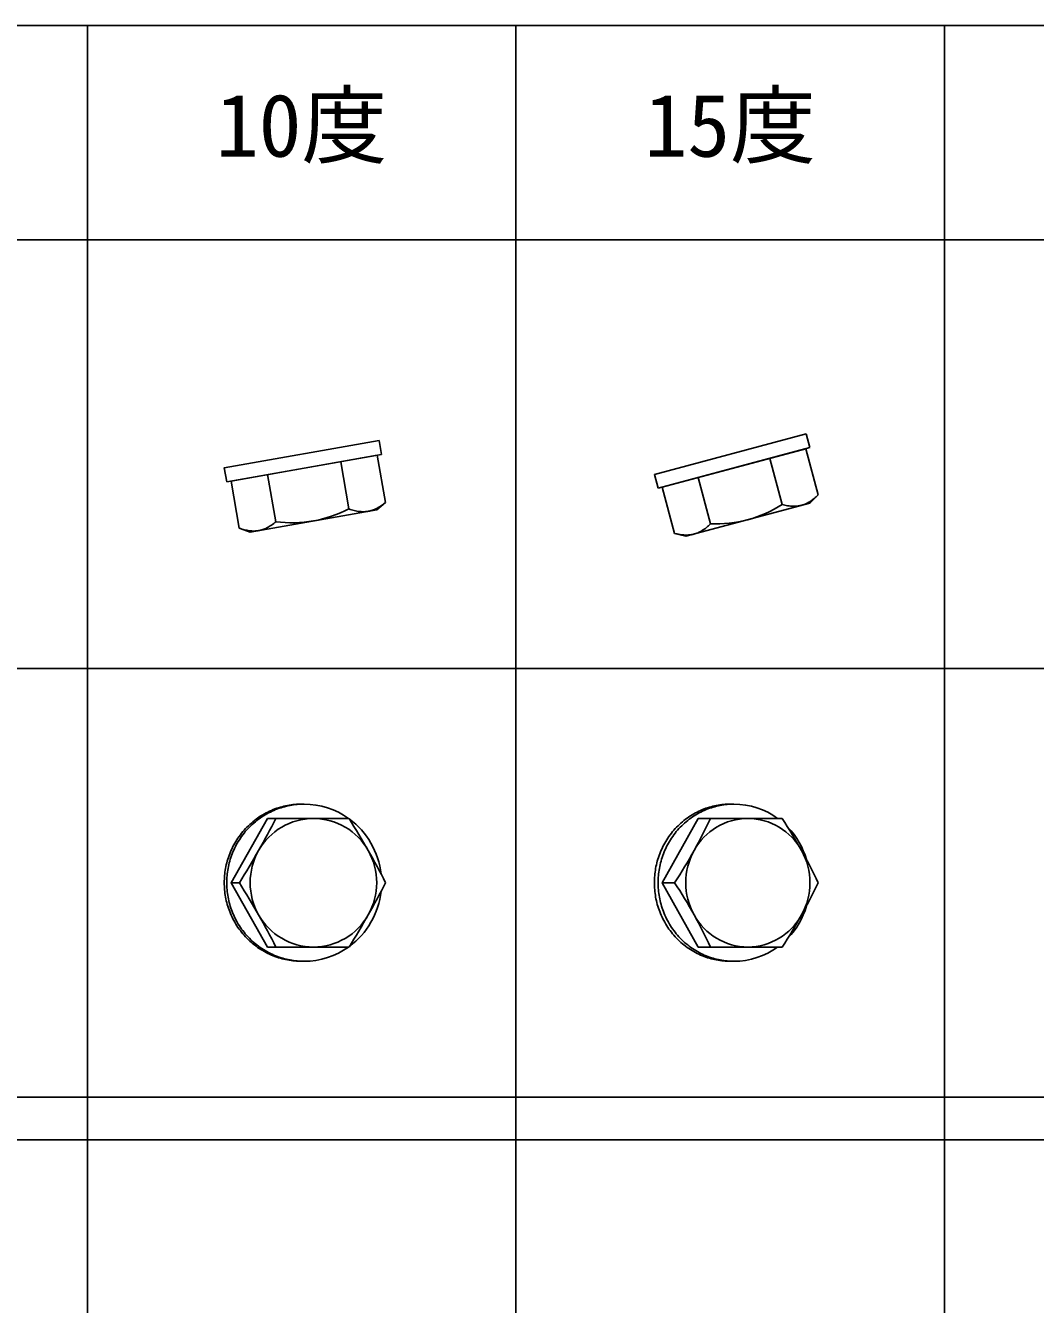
# Model space of a CAD drawing. Units: millimetres, scale not verified. Extents: x -1170 to 1170, y -780 to 835.
# Drawn here: x -887.3 to -604.6, y 421.9 to 780 of the extents above; entities that cross this region are included whole.
import ezdxf
from ezdxf.enums import TextEntityAlignment as Align

# ---------------------------------------------------------------- set-up
doc = ezdxf.new("R2010")
doc.units = ezdxf.units.MM
doc.header["$LTSCALE"] = 6
doc.layers.add('0-0_0', color=3, linetype='Continuous')
doc.layers.add('F-0', color=4, linetype='Continuous')
doc.styles.add('ＭＳ ゴシック', font='')
doc.styles.get('ＭＳ ゴシック').set_extended_font_data('MS Gothic')

msp = doc.modelspace()

# ---------------------------------------------------------------- linework, layer by layer
at = {"layer": '0-0_0'}
for p, q in [((-788.334, 663.82), (-787.64, 659.881)), ((-668.75, 665.694), (-667.714, 661.83)), ((-830.971, 652.241), (-787.64, 659.881)), ((-829.774, 652.452), (-788.837, 659.67)), ((-788.837, 659.67), (-786.512, 646.481)), ((-710.215, 650.442), (-667.714, 661.83)), ((-709.041, 650.757), (-668.889, 661.516)), ((-668.889, 661.516), (-665.423, 648.58)), ((-799.071, 657.865), (-796.746, 644.677)), ((-678.927, 658.826), (-675.461, 645.89)), ((-829.774, 652.452), (-827.448, 639.263)), ((-819.54, 654.256), (-817.214, 641.068)), ((-699.003, 653.447), (-695.537, 640.511)), ((-709.041, 650.757), (-705.574, 637.821)), ((-665.423, 648.58), (-667.696, 646.306)), ((-786.512, 646.481), (-788.974, 644.414)), ((-702.469, 636.989), (-667.696, 646.306)), ((-824.427, 638.163), (-788.974, 644.414)), ((-827.448, 639.263), (-824.427, 638.163)), ((-705.574, 637.821), (-702.469, 636.989)), ((-810, 562), (-809.652, 561.998)), ((-690.001, 562), (-689.483, 561.994)), ((-819.54, 558), (-796.746, 558)), ((-699.003, 558), (-675.461, 558)), ((-829.774, 540), (-819.54, 522)), ((-709.041, 540), (-699.003, 522)), ((-796.746, 522), (-819.54, 522)), ((-675.461, 522), (-699.003, 522)), ((-809.306, 518), (-810, 518)), ((-688.965, 518), (-690.001, 518))]:
    msp.add_line(p, q, dxfattribs=at)
for points in [[(-830.971, 652.241), (-831.666, 656.18), (-788.334, 663.82)], [(-710.215, 650.442), (-711.25, 654.306), (-668.75, 665.694)], [(-667.034, 647.173), (-666.757, 647.386), (-666.483, 647.606), (-666.212, 647.838), (-665.947, 648.077), (-665.681, 648.324), (-665.423, 648.58)], [(-796.746, 644.677), (-796.373, 644.545), (-796.003, 644.424), (-795.632, 644.313), (-795.261, 644.214), (-794.89, 644.127), (-794.521, 644.05), (-794.155, 643.986), (-793.971, 643.96), (-793.788, 643.937), (-793.476, 643.907), (-793.168, 643.886), (-793.014, 643.879), (-792.862, 643.875), (-792.709, 643.876), (-792.555, 643.876), (-792.253, 643.889), (-792.1, 643.9), (-791.95, 643.914), (-791.799, 643.928), (-791.65, 643.949), (-791.5, 643.971), (-791.35, 643.995), (-791.186, 644.026), (-791.024, 644.059), (-790.864, 644.097), (-790.702, 644.138), (-790.544, 644.182), (-790.385, 644.228), (-790.228, 644.279), (-790.071, 644.333), (-789.914, 644.391), (-789.758, 644.451), (-789.603, 644.515), (-789.45, 644.58), (-789.296, 644.65), (-789.142, 644.724), (-788.837, 644.879), (-788.537, 645.044), (-788.239, 645.22)], [(-788.239, 645.22), (-787.945, 645.408), (-787.653, 645.604), (-787.362, 645.811), (-787.077, 646.026), (-786.792, 646.249), (-786.512, 646.481)], [(-675.461, 645.89), (-675.078, 645.792), (-674.698, 645.703), (-674.319, 645.625), (-673.941, 645.558), (-673.564, 645.504), (-673.19, 645.459), (-672.819, 645.428), (-672.634, 645.418), (-672.45, 645.411), (-672.137, 645.408), (-671.828, 645.414), (-671.674, 645.42), (-671.521, 645.43), (-671.37, 645.444), (-671.216, 645.458), (-670.916, 645.497), (-670.765, 645.521), (-670.617, 645.548), (-670.467, 645.576), (-670.321, 645.609), (-670.173, 645.644), (-670.026, 645.682), (-669.866, 645.727), (-669.706, 645.774), (-669.551, 645.826), (-669.393, 645.88), (-669.239, 645.938), (-669.085, 645.998), (-668.933, 646.062), (-668.781, 646.129), (-668.63, 646.201), (-668.48, 646.274), (-668.331, 646.351), (-668.184, 646.43), (-668.037, 646.513), (-667.89, 646.6), (-667.599, 646.781), (-667.315, 646.971), (-667.034, 647.173)], [(-819.09, 639.717), (-818.77, 639.916), (-818.451, 640.125), (-818.136, 640.345), (-817.826, 640.576), (-817.519, 640.817), (-817.214, 641.068)], [(-827.448, 639.263), (-827.106, 639.141), (-826.761, 639.029), (-826.42, 638.925), (-826.076, 638.829), (-825.734, 638.745), (-825.394, 638.669), (-825.053, 638.605), (-824.715, 638.553), (-824.375, 638.511), (-824.205, 638.495), (-824.037, 638.482), (-823.87, 638.472), (-823.703, 638.465), (-823.536, 638.462), (-823.369, 638.461), (-823.203, 638.464), (-823.038, 638.471), (-822.873, 638.482), (-822.709, 638.494), (-822.543, 638.511), (-822.38, 638.53), (-822.216, 638.555), (-822.052, 638.582), (-821.903, 638.61), (-821.754, 638.641), (-821.607, 638.672), (-821.459, 638.711), (-821.314, 638.749), (-821.167, 638.791), (-820.878, 638.882), (-820.733, 638.934), (-820.59, 638.986), (-820.447, 639.041), (-820.305, 639.101), (-820.023, 639.226), (-819.74, 639.361), (-819.576, 639.445), (-819.413, 639.533), (-819.09, 639.717)], [(-705.574, 637.821), (-705.223, 637.729), (-704.87, 637.648), (-704.52, 637.574), (-704.17, 637.508), (-703.822, 637.454), (-703.476, 637.408), (-703.132, 637.374), (-702.79, 637.352), (-702.447, 637.34), (-702.277, 637.338), (-702.108, 637.34), (-701.941, 637.345), (-701.774, 637.353), (-701.607, 637.365), (-701.441, 637.378), (-701.276, 637.395), (-701.112, 637.417), (-700.949, 637.442), (-700.786, 637.469), (-700.623, 637.5), (-700.462, 637.533), (-700.3, 637.572), (-700.139, 637.613), (-699.993, 637.654), (-699.847, 637.697), (-699.704, 637.742), (-699.56, 637.793), (-699.418, 637.843), (-699.276, 637.898), (-698.996, 638.014), (-698.856, 638.079), (-698.718, 638.143), (-698.581, 638.211), (-698.445, 638.282), (-698.174, 638.431), (-697.904, 638.591), (-697.748, 638.688), (-697.593, 638.79), (-697.288, 639.002)], [(-697.288, 639.002), (-696.986, 639.228), (-696.687, 639.464), (-696.392, 639.71), (-696.103, 639.968), (-695.819, 640.235), (-695.537, 640.511)], [(-830.678, 546.568), (-830.514, 547.08), (-830.336, 547.59), (-830.144, 548.098), (-829.94, 548.606), (-829.722, 549.108), (-829.49, 549.608), (-829.246, 550.106), (-828.986, 550.596), (-828.716, 551.084), (-828.432, 551.564), (-828.134, 552.04), (-827.824, 552.508), (-827.502, 552.968), (-827.166, 553.422), (-826.82, 553.868), (-826.462, 554.304), (-826.092, 554.732), (-825.712, 555.15), (-825.32, 555.558), (-824.918, 555.954), (-824.506, 556.342), (-824.086, 556.716), (-823.656, 557.08), (-823.218, 557.432), (-822.77, 557.772), (-822.316, 558.1), (-821.856, 558.414), (-821.388, 558.716), (-820.914, 559.006), (-820.434, 559.28), (-819.95, 559.542), (-819.462, 559.792), (-818.97, 560.026), (-818.474, 560.248), (-817.974, 560.456), (-817.474, 560.65), (-816.97, 560.83), (-816.466, 560.998), (-815.962, 561.152)], [(-829.818, 547.08), (-829.642, 547.59), (-829.45, 548.098), (-829.246, 548.606), (-829.026, 549.108), (-828.796, 549.608), (-828.55, 550.106), (-828.292, 550.596), (-828.022, 551.084), (-827.736, 551.564), (-827.44, 552.04), (-827.13, 552.508), (-826.806, 552.968), (-826.472, 553.422), (-826.126, 553.868), (-825.768, 554.304), (-825.398, 554.732), (-825.016, 555.15), (-824.626, 555.558), (-824.224, 555.954), (-823.812, 556.342), (-823.392, 556.716), (-822.962, 557.08), (-822.522, 557.432), (-822.076, 557.772), (-821.622, 558.1), (-821.16, 558.414), (-820.694, 558.716), (-820.22, 559.006), (-819.74, 559.28), (-819.256, 559.542), (-818.768, 559.792), (-818.276, 560.026), (-817.78, 560.248), (-817.28, 560.456), (-816.78, 560.65), (-816.276, 560.83), (-815.772, 560.998), (-815.266, 561.152), (-814.762, 561.292)], [(-815.962, 561.152), (-815.456, 561.292), (-814.95, 561.418), (-814.446, 561.532), (-813.942, 561.634), (-813.44, 561.722), (-812.94, 561.798), (-812.442, 561.86), (-811.946, 561.912), (-811.454, 561.952), (-810.966, 561.978), (-810.48, 561.996), (-810, 562), (-809.306, 562)], [(-814.762, 561.292), (-814.256, 561.418), (-813.752, 561.532), (-813.248, 561.634), (-812.746, 561.722), (-812.246, 561.798), (-811.748, 561.86), (-811.252, 561.912), (-810.76, 561.952), (-810.272, 561.978), (-809.786, 561.996), (-809.306, 562)], [(-710.281, 546.568), (-710.121, 547.08), (-709.947, 547.59), (-709.759, 548.098), (-709.557, 548.606), (-709.343, 549.108), (-709.117, 549.608), (-708.877, 550.106), (-708.623, 550.596), (-708.357, 551.084), (-708.079, 551.564), (-707.787, 552.04), (-707.483, 552.508), (-707.167, 552.968), (-706.839, 553.422), (-706.497, 553.868), (-706.147, 554.304), (-705.783, 554.732), (-705.411, 555.15), (-705.027, 555.558), (-704.633, 555.954), (-704.229, 556.342), (-703.815, 556.716), (-703.395, 557.08), (-702.965, 557.432), (-702.527, 557.772), (-702.081, 558.1), (-701.629, 558.414), (-701.169, 558.716), (-700.705, 559.006), (-700.235, 559.28), (-699.761, 559.542), (-699.281, 559.792), (-698.799, 560.026), (-698.311, 560.248), (-697.823, 560.456), (-697.331, 560.65), (-696.837, 560.83), (-696.343, 560.998), (-695.847, 561.152)], [(-709.085, 547.08), (-708.911, 547.59), (-708.723, 548.098), (-708.523, 548.606), (-708.309, 549.108), (-708.081, 549.608), (-707.841, 550.106), (-707.589, 550.596), (-707.321, 551.084), (-707.043, 551.564), (-706.751, 552.04), (-706.447, 552.508), (-706.131, 552.968), (-705.803, 553.422), (-705.463, 553.868), (-705.111, 554.304), (-704.749, 554.732), (-704.375, 555.15), (-703.991, 555.558), (-703.597, 555.954), (-703.193, 556.342), (-702.781, 556.716), (-702.359, 557.08), (-701.929, 557.432), (-701.491, 557.772), (-701.045, 558.1), (-700.593, 558.414), (-700.135, 558.716), (-699.671, 559.006), (-699.199, 559.28), (-698.725, 559.542), (-698.245, 559.792), (-697.763, 560.026), (-697.277, 560.248), (-696.787, 560.456), (-696.295, 560.65), (-695.803, 560.83), (-695.307, 560.998), (-694.813, 561.152), (-694.317, 561.292)], [(-695.847, 561.152), (-695.351, 561.292), (-694.857, 561.418), (-694.361, 561.532), (-693.867, 561.634), (-693.375, 561.722), (-692.883, 561.798), (-692.395, 561.86), (-691.909, 561.912), (-691.427, 561.952), (-690.947, 561.978), (-690.471, 561.996), (-690.001, 562), (-688.965, 562)], [(-694.317, 561.292), (-693.821, 561.418), (-693.325, 561.532), (-692.831, 561.634), (-692.339, 561.722), (-691.849, 561.798), (-691.361, 561.86), (-690.875, 561.912), (-690.391, 561.952), (-689.913, 561.978), (-689.437, 561.996), (-688.965, 562)], [(-819.54, 558), (-829.774, 540), (-827.448, 540)], [(-699.003, 558), (-709.041, 540), (-705.575, 540)], [(-827.502, 527.032), (-827.824, 527.494), (-828.134, 527.962), (-828.432, 528.436), (-828.716, 528.918), (-828.986, 529.404), (-829.246, 529.896), (-829.49, 530.392), (-829.722, 530.892), (-829.94, 531.396), (-830.144, 531.902), (-830.336, 532.412), (-830.514, 532.922), (-830.678, 533.434), (-830.83, 533.948), (-830.968, 534.46), (-831.092, 534.974), (-831.204, 535.486), (-831.304, 535.998), (-831.39, 536.508), (-831.466, 537.016), (-831.528, 537.52), (-831.578, 538.024), (-831.616, 538.524), (-831.644, 539.02), (-831.66, 539.512), (-831.666, 540), (-831.66, 540.488), (-831.644, 540.982), (-831.616, 541.478), (-831.578, 541.978), (-831.528, 542.48), (-831.466, 542.986), (-831.39, 543.494), (-831.304, 544.004), (-831.204, 544.516), (-831.092, 545.028), (-830.968, 545.54), (-830.83, 546.054), (-830.678, 546.568)], [(-827.13, 527.494), (-827.44, 527.962), (-827.736, 528.436), (-828.022, 528.918), (-828.292, 529.404), (-828.55, 529.896), (-828.796, 530.392), (-829.026, 530.892), (-829.246, 531.396), (-829.45, 531.902), (-829.642, 532.412), (-829.818, 532.922), (-829.984, 533.434), (-830.134, 533.948), (-830.272, 534.46), (-830.398, 534.974), (-830.51, 535.486), (-830.61, 535.998), (-830.696, 536.508), (-830.77, 537.016), (-830.832, 537.52), (-830.884, 538.024), (-830.922, 538.524), (-830.95, 539.02), (-830.966, 539.512), (-830.97, 540), (-830.966, 540.488), (-830.95, 540.982), (-830.922, 541.478), (-830.884, 541.978), (-830.832, 542.48), (-830.77, 542.986), (-830.696, 543.494), (-830.61, 544.004), (-830.51, 544.516), (-830.398, 545.028), (-830.272, 545.54), (-830.134, 546.054), (-829.984, 546.568), (-829.818, 547.08)], [(-707.167, 527.032), (-707.483, 527.494), (-707.787, 527.962), (-708.079, 528.436), (-708.357, 528.918), (-708.623, 529.404), (-708.877, 529.896), (-709.117, 530.392), (-709.343, 530.892), (-709.557, 531.396), (-709.759, 531.902), (-709.947, 532.412), (-710.121, 532.922), (-710.281, 533.434), (-710.431, 533.948), (-710.565, 534.46), (-710.689, 534.974), (-710.799, 535.486), (-710.895, 535.998), (-710.981, 536.508), (-711.055, 537.016), (-711.115, 537.52), (-711.165, 538.024), (-711.203, 538.524), (-711.229, 539.02), (-711.245, 539.512), (-711.251, 540), (-711.245, 540.488), (-711.229, 540.982), (-711.203, 541.478), (-711.165, 541.978), (-711.115, 542.48), (-711.055, 542.986), (-710.981, 543.494), (-710.895, 544.004), (-710.799, 544.516), (-710.689, 545.028), (-710.565, 545.54), (-710.431, 546.054), (-710.281, 546.568)], [(-706.447, 527.494), (-706.751, 527.962), (-707.043, 528.436), (-707.321, 528.918), (-707.589, 529.404), (-707.841, 529.896), (-708.081, 530.392), (-708.309, 530.892), (-708.523, 531.396), (-708.723, 531.902), (-708.911, 532.412), (-709.085, 532.922), (-709.247, 533.434), (-709.395, 533.948), (-709.531, 534.46), (-709.653, 534.974), (-709.763, 535.486), (-709.861, 535.998), (-709.945, 536.508), (-710.019, 537.016), (-710.079, 537.52), (-710.129, 538.024), (-710.167, 538.524), (-710.195, 539.02), (-710.211, 539.512), (-710.215, 540), (-710.211, 540.488), (-710.195, 540.982), (-710.167, 541.478), (-710.129, 541.978), (-710.079, 542.48), (-710.019, 542.986), (-709.945, 543.494), (-709.861, 544.004), (-709.763, 544.516), (-709.653, 545.028), (-709.531, 545.54), (-709.395, 546.054), (-709.247, 546.568), (-709.085, 547.08)], [(-809.652, 518.004), (-810, 518), (-810.48, 518.006), (-810.966, 518.022), (-811.454, 518.05), (-811.946, 518.09), (-812.442, 518.14), (-812.94, 518.204), (-813.44, 518.28), (-813.942, 518.368), (-814.446, 518.468), (-814.95, 518.582), (-815.456, 518.71), (-815.962, 518.85), (-816.466, 519.004), (-816.97, 519.17), (-817.474, 519.352), (-817.974, 519.546), (-818.474, 519.754), (-818.97, 519.974), (-819.462, 520.21), (-819.95, 520.458), (-820.434, 520.72), (-820.914, 520.996), (-821.388, 521.284), (-821.856, 521.586), (-822.316, 521.902), (-822.77, 522.228), (-823.218, 522.568), (-823.656, 522.92), (-824.086, 523.284), (-824.506, 523.66), (-824.918, 524.046), (-825.32, 524.444), (-825.712, 524.852), (-826.092, 525.27), (-826.462, 525.698), (-826.82, 526.134), (-827.166, 526.58), (-827.502, 527.032)], [(-809.306, 518), (-809.786, 518.006), (-810.272, 518.022), (-810.76, 518.05), (-811.252, 518.09), (-811.748, 518.14), (-812.246, 518.204), (-812.746, 518.28), (-813.248, 518.368), (-813.752, 518.468), (-814.256, 518.582), (-814.762, 518.71), (-815.266, 518.85), (-815.772, 519.004), (-816.276, 519.17), (-816.78, 519.352), (-817.28, 519.546), (-817.78, 519.754), (-818.276, 519.974), (-818.768, 520.21), (-819.256, 520.458), (-819.74, 520.72), (-820.22, 520.996), (-820.694, 521.284), (-821.16, 521.586), (-821.622, 521.902), (-822.076, 522.228), (-822.522, 522.568), (-822.962, 522.92), (-823.392, 523.284), (-823.812, 523.66), (-824.224, 524.046), (-824.626, 524.444), (-825.016, 524.852), (-825.398, 525.27), (-825.768, 525.698), (-826.126, 526.134), (-826.472, 526.58), (-826.806, 527.032), (-827.13, 527.494)], [(-689.483, 518.008), (-690.001, 518), (-690.471, 518.006), (-690.947, 518.022), (-691.427, 518.05), (-691.909, 518.09), (-692.395, 518.14), (-692.883, 518.204), (-693.375, 518.28), (-693.867, 518.368), (-694.361, 518.468), (-694.857, 518.582), (-695.351, 518.71), (-695.847, 518.85), (-696.343, 519.004), (-696.837, 519.17), (-697.331, 519.352), (-697.823, 519.546), (-698.311, 519.754), (-698.799, 519.974), (-699.281, 520.21), (-699.761, 520.458), (-700.235, 520.72), (-700.705, 520.996), (-701.169, 521.284), (-701.629, 521.586), (-702.081, 521.902), (-702.527, 522.228), (-702.965, 522.568), (-703.395, 522.92), (-703.815, 523.284), (-704.229, 523.66), (-704.633, 524.046), (-705.027, 524.444), (-705.411, 524.852), (-705.783, 525.27), (-706.147, 525.698), (-706.497, 526.134), (-706.839, 526.58), (-707.167, 527.032)], [(-688.965, 518), (-689.437, 518.006), (-689.913, 518.022), (-690.391, 518.05), (-690.875, 518.09), (-691.361, 518.14), (-691.849, 518.204), (-692.339, 518.28), (-692.831, 518.368), (-693.325, 518.468), (-693.821, 518.582), (-694.317, 518.71), (-694.813, 518.85), (-695.307, 519.004), (-695.803, 519.17), (-696.295, 519.352), (-696.787, 519.546), (-697.277, 519.754), (-697.763, 519.974), (-698.245, 520.21), (-698.725, 520.458), (-699.199, 520.72), (-699.671, 520.996), (-700.135, 521.284), (-700.593, 521.586), (-701.045, 521.902), (-701.491, 522.228), (-701.929, 522.568), (-702.359, 522.92), (-702.781, 523.284), (-703.193, 523.66), (-703.597, 524.046), (-703.991, 524.444), (-704.375, 524.852), (-704.749, 525.27), (-705.111, 525.698), (-705.463, 526.134), (-705.803, 526.58), (-706.131, 527.032), (-706.447, 527.494)]]:
    msp.add_lwpolyline(points, dxfattribs=at)
for centre, radius, start, end in [((-813.545, 677.72), 37.068, 280.639, 296.949), ((-695.076, 677.343), 37.068, 285.639, 301.949), ((-812.729, 677.863), 37.068, 263.051, 279.361), ((-694.276, 677.558), 37.068, 268.051, 284.361), ((-809.318, 540.564), 21.438, 54.431, 89.965), ((-688.995, 541.25), 20.75, 53.827, 89.918), ((-1017.778, 660.014), 225.016, 330.438, 333.04), ((-806.65, 540.322), 17.68, 90.164, 150.599), ((-806.75, 540.322), 17.678, 29.401, 89.837), ((-1003.094, 428.156), 243.802, 29.714, 32.18), ((-809.716, 540.07), 22.07, 6.172, 53.732), ((-684.969, 540.714), 17.288, 90.379, 151.356), ((-827.917, 620.028), 146.192, 330.931, 334.894), ((-685.197, 540.714), 17.288, 28.643, 89.621), ((-813.517, 468.486), 164.536, 29.297, 32.959), ((-689.911, 540.188), 22.166, 16.518, 43.589), ((-1033.742, 669.812), 243.738, 327.82, 330.287), ((-806.212, 540.008), 18.214, 150.414, 180.022), ((-987.036, 438.006), 224.974, 26.959, 29.562), ((-807.214, 540), 18.24, 330.436, 29.564), ((-843.591, 629.492), 164.49, 327.04, 330.703), ((-683.979, 540.016), 18.492, 150.93, 180.048), ((-797.781, 477.984), 146.166, 25.106, 29.069), ((-686.247, 540), 18.552, 330.979, 29.021), ((-1033.742, 410.19), 243.738, 29.713, 32.18), ((-806.212, 539.994), 18.214, 179.978, 209.586), ((-809.716, 539.932), 22.07, 306.268, 353.828), ((-987.036, 641.994), 224.974, 330.438, 333.041), ((-843.591, 450.51), 164.49, 29.297, 32.96), ((-683.979, 539.986), 18.492, 179.952, 209.07), ((-797.781, 602.018), 146.166, 330.931, 334.894), ((-690.485, 540), 22.77, 355.101, 0), ((-1017.778, 419.986), 225.016, 26.96, 29.562), ((-806.65, 539.68), 17.678, 209.401, 269.837), ((-806.75, 539.68), 17.68, 270.164, 330.599), ((-1003.094, 651.844), 243.802, 327.82, 330.286), ((-684.969, 539.288), 17.288, 208.643, 269.621), ((-827.917, 459.972), 146.192, 25.106, 29.069), ((-685.197, 539.288), 17.288, 270.379, 331.356), ((-813.517, 611.516), 164.536, 327.041, 330.703), ((-689.911, 539.812), 22.166, 316.412, 343.482), ((-809.318, 539.438), 21.438, 270.035, 305.571), ((-688.995, 538.752), 20.75, 270.082, 306.174)]:
    msp.add_arc(centre, radius, start, end, dxfattribs=at)
at = {"layer": 'F-0'}
for p, q in [((-870, 780), (-870, -780)), ((-750, 780), (-750, -780)), ((-630, 780), (-630, -780)), ((-1110, 600), (1170, 600)), ((-1110, 480), (1170, 480)), ((-1110, 468), (1170, 468))]:
    msp.add_line(p, q, dxfattribs=at)
at = {"layer": 'F-0', "color": 6}
msp.add_line((-1170, 720), (1170, 720), dxfattribs=at)
msp.add_lwpolyline([(-1170, 780), (1170, 780), (1170, -780)], dxfattribs=at)

# ---------------------------------------------------------------- texts
at = {"layer": 'F-0', "color": 7, "style": 'ＭＳ ゴシック'}
for s, p in [('10度', (-834, 738)), ('15度', (-714, 738))]:
    msp.add_text(s, height=17.6, dxfattribs=at).set_placement(p, align=Align.BOTTOM_LEFT)

doc.saveas('drawing.dxf')
